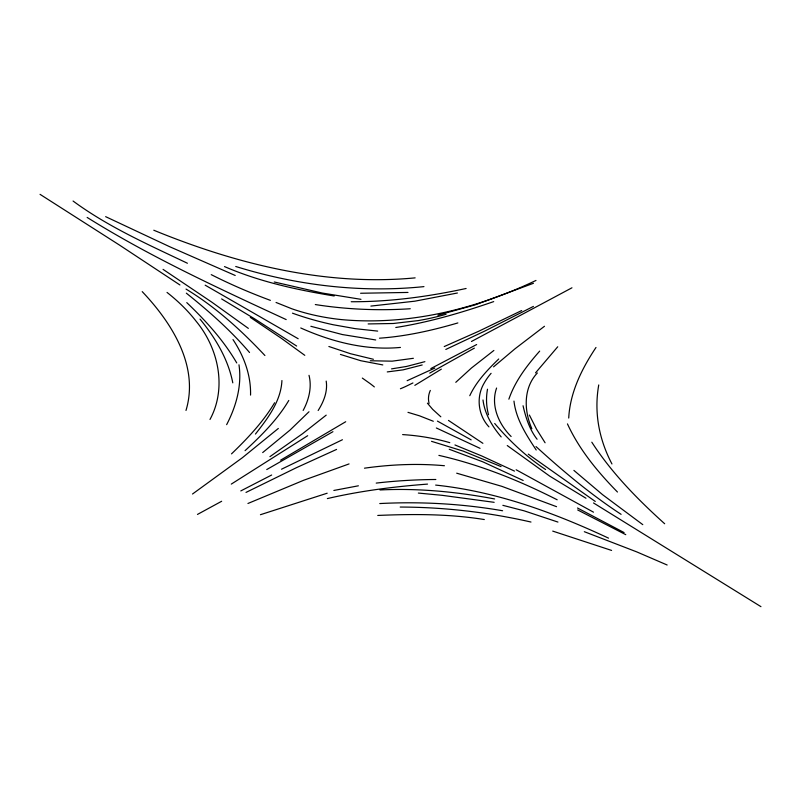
<?xml version="1.0" encoding="UTF-8"?>
<svg xmlns="http://www.w3.org/2000/svg" width="801" height="801" viewBox="0 0 801 801"><rect width="100%" height="100%" fill="white"/><g stroke="black" fill="none" stroke-linecap="round" stroke-linejoin="round"><path stroke-width="1.2" d="M250.553 395.103C250.903 381.807 247.769 368.57 242.343 356.475A277.056 159.96 0 0 0 232.991 339.574M281.932 380.535C280.961 401.211 267.734 418.432 255.439 434.062M568.72 418.042C570.062 392.32 581.916 368.54 595.994 347.474M185.992 410.442C199.399 366.047 171.624 322.613 142.218 291.624M496.59 388.034C490.452 405.356 498.673 424.2 511.128 436.495M508.865 399.188C515.103 380.956 527.068 365.406 539.684 351.108M209.992 419.464C227.144 387.824 218.383 348.235 196.245 321.391A273.802 158.077 0 0 0 167.029 292.425M469.776 395.704C476.405 381.396 487.549 369.862 498.723 358.998M226.643 424.66C236.165 406.417 242.042 385.461 238.978 364.805M303.158 410.442C308.866 399.839 312.05 387.243 309.016 375.329M288.781 400.47C277.406 419.714 261.336 435.574 245.056 450.673M274.613 402.753C263.129 421.997 247.579 438.397 231.519 453.867M318.157 410.502C323.644 401.832 327.849 391.519 326.197 381.086M537.371 372.946C523.163 387.944 523.954 410.893 531.874 428.725M557.726 346.783L535.519 372.876M308.996 411.754L290.022 430.087L262.678 452.575M455.779 382.327L471.469 367.999L493.877 350.458M493.566 366.878L515.033 348.775L544.47 326.277M278.337 428.455L242.292 457.782L192.52 494.007M326.207 415.138L302.538 433.721L269.927 456.65M307.694 435.704L231.289 484.104M414.828 385.361L441.331 369.161M345.712 421.726L280.61 460.164M266.743 469.556L332.946 431.689M474.362 348.135L429.706 373.106M571.954 287.799L471.459 341.486M197.477 514.422L221.657 501.266M476.655 344.55L430.848 368.56M281.511 469.216L342.417 439.739M533.416 306.413L484.775 331.063L445.797 349.456M240.791 490.923L271.659 475.003M246.007 492.415L296.27 467.754L336.57 449.421M412.926 382.958L406.017 386.312A109.657 63.309 0 0 1 400.42 388.755M521.701 310.548L478.738 331.244L444.235 346.553M434.813 368.07L407.138 380.705M535.989 280.44C475.854 309.176 408.41 325.757 341.556 319.609A145.522 84.015 0 0 1 291.764 308.755L276.055 302.468M247.94 503.479L303.699 480.26L349.056 463.929M533.456 283.284L475.243 304.841L437.877 315.204M260.425 514.713L327.178 493.216M493.696 301.607C461.766 312.63 429.216 322.272 395.784 327.499M422.207 364.966L403.093 369.862L387.253 371.924M424.89 361.662L406.578 366.437L391.549 368.881M457.862 322.933C432.29 330.423 406.117 336.32 379.484 338.192M327.359 498.582C360.26 490.933 393.862 486.648 427.524 484.104M457.431 293.006L414.878 301.176L370.873 306.082M466.112 288.48C428.385 296.65 389.877 301.887 351.218 301.737M333.847 490.462L358.387 485.806M413.376 358.297L392.089 361.171L370.272 360.76M364.475 468.185C390.918 464.44 417.802 463.308 444.425 465.731M423.959 286.618C360.71 293.136 296.35 285.276 235.734 266.483M415.138 277.867C325.576 286.398 236.165 264 153.782 230.227M400.45 347.424C366.167 350.688 331.864 341.907 300.745 327.969M380.014 489.962C418.402 488.029 456.9 491.844 494.628 498.953M377.762 515.443C413.286 513.952 449.111 513.841 484.315 519.549M407.989 292.435L360.59 293.256M400.2 507.053C444.175 507.143 488.119 512.25 530.983 522.042M368.16 323.934L393.321 323.494L417.962 320.63A163.214 94.228 0 0 0 446.077 314.272M418.362 493.066L442.262 495.338L494.157 502.327M377.671 331.103L355.243 328.66L333.416 324.785A220.906 127.539 0 0 1 292.485 313.171M375.699 339.964L342.387 334.558L310.868 326.297M435.654 485.086C496.109 491.393 553.791 512.56 608.54 538.142M360.971 299.334L322.292 293.046L274.272 281.982M382.808 364.926L360.84 360.74L340.415 354.432M334.187 295.98C296.801 289.852 259.384 281.702 224.5 266.573M373.416 359.289L350.448 353.702L328.871 346.493M502.868 505.331L524.184 510.848L557.947 522.072M438.888 455.379C480.119 464.71 519.569 480.67 557.176 499.784M456.69 473.191L501.857 486.347L556.555 506.683M407.979 412.345L419.504 415.819L433.311 421.256M431.539 441.341L463.288 451.133L501.056 466.593M552.72 531.103L611.594 550.427M449.251 449.261L482.903 461.857L523.183 480.47M454.948 444.955L481.631 455.909L514.492 471.098M584.319 531.694L636.825 551.919L667.153 565.005M436.345 427.974L480.059 448.35M235.214 275.474L169.592 246.678L105.642 216.66M286.187 319.589C218.503 288.28 150.508 257.001 87.149 217.431M187.414 263.249C148.265 244.595 108.165 226.883 73.071 201.031M577.691 509.957L625.771 534.668M577.511 508.004L624.099 532.565M516.154 469.776L593.491 512.169M437.436 421.106L471.168 439.879M585.972 498.242L549.716 476.124L507.263 445.556M298.182 338.743L205.176 285.176M221.607 298.923L255.139 319.168L296.64 346.042M760.95 606.657L593.511 502.958M186.012 289.061C215.559 306.983 241.371 330.362 264.911 355.514M40.05 194.343L119.359 244.996L179.935 284.966M482.893 443.323L448.47 420.415M250.302 317.386L281.551 338.453L304.791 355.334M163.064 269.366L211.834 302.177L248.35 328.38M621.105 514.342C590.697 494.467 562.833 471.008 536.019 446.568M595.273 501.456L528.249 454.127M545.641 469.536C526.447 456.88 509.556 440.981 494.698 423.489M362.322 378.082L370.022 383.529A152.04 87.78 0 0 1 374.347 386.923M642.782 524.645L602.622 494.718L573.896 470.397M186.343 293.176C208.931 311.219 230.718 330.483 249.532 352.5M440.83 416.8L432.65 409.341L427.414 403.173M664.67 523.754C637.576 499.313 611.684 472.98 591.809 442.202M186.773 302.618C205.677 320.67 223.549 340.235 236.736 362.933M617.461 492.024C597.676 471.889 579.313 449.701 567.448 423.889M501.176 436.905C492.214 426.382 484.695 413.907 482.993 399.969M200.01 319.118C215.259 337.672 228.145 359.028 232.791 382.858M488.94 426.883C478.017 415.188 475.934 396.725 484.245 382.998A114.092 65.872 0 0 1 491.093 373.326M537.091 439.248C529.531 429.536 525.766 417.581 523.053 405.747M545.091 442.773L536.47 429.056L529.381 415.038M536.199 450.002C526.377 435.043 516.024 419.293 513.972 401.091M488.53 414.788A170.653 98.523 0 0 1 487.509 389.206M611.944 463.959A350.007 202.072 0 0 1 598.737 384.951M379.774 503.559A324.575 187.394 0 0 1 502.597 510.748M376.21 483.093A319.449 184.43 0 0 1 435.844 479.499M402.623 434.593A137.271 79.259 0 0 1 449.802 442.663M270.378 300.355A492.225 284.185 0 0 1 211.244 274.643M410.262 308.745A252.125 145.562 0 0 1 315.304 304.55M429.086 403.384A56.02 32.34 0 0 1 430.327 390.417"/></g></svg>
